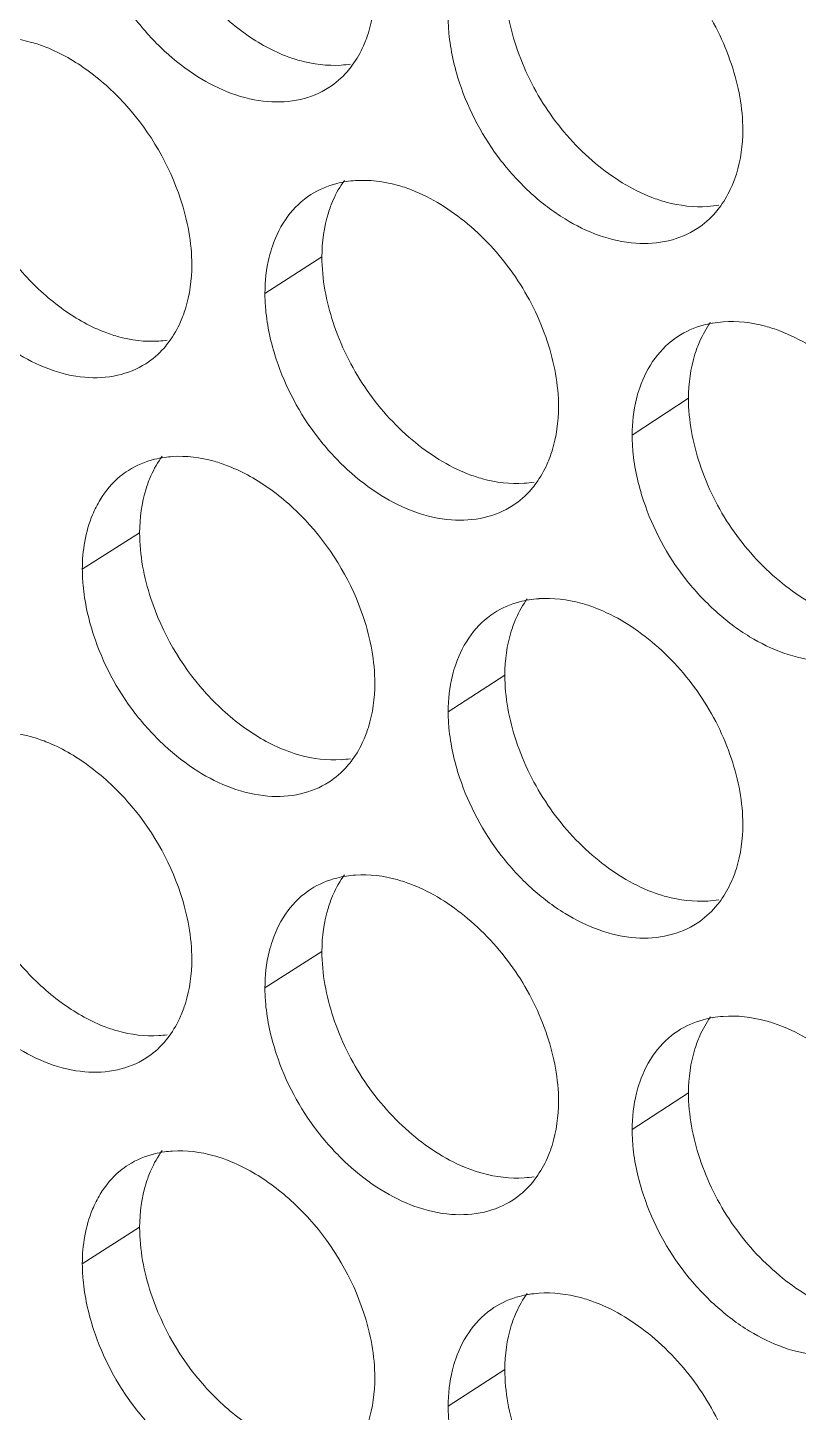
# Model space of a CAD drawing. Header units: millimetres. Extents: x 1177 to 4147, y 93 to 2194.
# Drawn here: x 2631.35 to 2640.08, y 939.57 to 955.27 of the extents above; entities that cross this region are included whole.
import ezdxf

# ---------------------------------------------------------------- set-up
doc = ezdxf.new("R2010")
doc.units = ezdxf.units.MM
doc.header["$LTSCALE"] = 0.1
doc.layers.get('0').update_dxf_attribs({"lineweight": 13})
doc.layers.add('标注', color=251, linetype='Continuous', lineweight=9)

# ---------------------------------------------------------------- blocks, each defined once
blk = doc.blocks.new('02')
at = {"layer": '标注'}
for p, q in [((4532.96, 952.232), (4532.038, 951.64)), ((4538.893, 949.941), (4537.982, 949.345)), ((4530.01, 947.763), (4529.082, 947.173)), ((4530.01, 947.763), (4529.082, 947.173)), ((4535.921, 945.458), (4535.004, 944.864)), ((4535.921, 945.458), (4535.004, 944.864)), ((4532.96, 940.982), (4532.038, 940.39)), ((4538.893, 938.691), (4537.982, 938.095)), ((4530.01, 936.513), (4529.082, 935.923)), ((4535.921, 934.208), (4535.004, 933.614))]:
    blk.add_line(p, q, dxfattribs=at)
for centre, radius, start, end in [((4533.162, 957.039), 1.705, 273.7086, 278.7138), ((4533.615, 951.753), 1.719, 93.732, 98.663), ((4539.089, 954.766), 1.722, 273.9384, 279.9366), ((4539.577, 949.449), 1.735, 93.9617, 99.8775), ((4530.215, 952.561), 1.697, 273.5926, 278.0992), ((4530.65, 947.29), 1.711, 93.6161, 98.0527), ((4530.65, 947.29), 1.711, 93.6161, 98.0527), ((4536.12, 950.274), 1.714, 273.8238, 279.3262), ((4536.59, 944.972), 1.727, 93.8472, 99.2713), ((4536.59, 944.972), 1.727, 93.8472, 99.2713), ((4533.162, 945.789), 1.705, 273.7086, 278.7138), ((4533.162, 945.789), 1.705, 273.7086, 278.7138), ((4533.615, 940.503), 1.719, 93.732, 98.663), ((4539.089, 943.516), 1.722, 273.9384, 279.9366), ((4539.089, 943.516), 1.722, 273.9384, 279.9366), ((4539.577, 938.199), 1.735, 93.9617, 99.8775), ((4530.215, 941.311), 1.697, 273.5926, 278.0992), ((4530.65, 936.04), 1.711, 93.6161, 98.0527), ((4536.12, 939.024), 1.714, 273.8238, 279.3262), ((4536.59, 933.722), 1.727, 93.8472, 99.2713)]:
    blk.add_arc(centre, radius, start, end, dxfattribs=at)
for points, knots in [([(4530.01, 959.013), (4530.01, 958.652), (4530.189, 957.714), (4530.818, 956.624), (4531.649, 955.861), (4532.126, 955.584), (4532.37, 955.489)], [0, 0, 0, 0, 0.242946, 0.633213, 0.82381, 1, 1, 1, 1]), ([(4539.773, 954.287), (4539.773, 954.647), (4539.628, 955.395), (4539.118, 956.419), (4538.355, 957.266), (4537.717, 957.67), (4537.385, 957.797)], [0, 0, 0, 0, 0.242103, 0.502254, 0.761298, 1, 1, 1, 1]), ([(4529.265, 957.358), (4529.413, 956.905), (4529.755, 956.258), (4530.393, 955.559), (4531.074, 955.024), (4531.856, 954.711), (4532.608, 954.753), (4532.934, 954.884), (4533.074, 954.974)], [0, 0, 0, 0, 0.283024, 0.423982, 0.55887, 0.796498, 0.901283, 1, 1, 1, 1]), ([(4535.921, 956.708), (4535.921, 956.348), (4536.065, 955.6), (4536.572, 954.575), (4537.331, 953.727), (4537.967, 953.323), (4538.298, 953.196)], [0, 0, 0, 0, 0.242407, 0.502714, 0.761597, 1, 1, 1, 1]), ([(4533.633, 955.651), (4533.664, 955.72), (4533.774, 956.015), (4533.817, 956.334), (4533.817, 956.574)], [0, 0, 0, 0, 0.236936, 1, 1, 1, 1]), ([(4535.004, 956.114), (4535.004, 956.028), (4535.022, 955.667), (4535.102, 955.311), (4535.188, 955.05)], [0, 0, 0, 0, 0.239546, 1, 1, 1, 1]), ([(4528.493, 955.629), (4528.417, 955.659), (4528.127, 955.757), (4527.816, 955.798), (4527.592, 955.784)], [0, 0, 0, 0, 0.265131, 1, 1, 1, 1]), ([(4530.855, 952.103), (4530.855, 952.463), (4530.675, 953.402), (4530.044, 954.491), (4529.212, 955.255), (4528.736, 955.533), (4528.493, 955.629)], [0, 0, 0, 0, 0.242804, 0.633144, 0.823843, 1, 1, 1, 1]), ([(4532.37, 955.489), (4532.445, 955.46), (4532.736, 955.362), (4533.048, 955.323), (4533.272, 955.338)], [0, 0, 0, 0, 0.264749, 1, 1, 1, 1]), ([(4533.074, 954.974), (4533.184, 955.045), (4533.317, 955.163), (4533.426, 955.3), (4533.452, 955.336)], [0, 0, 0, 0, 0.745243, 1, 1, 1, 1]), ([(4535.188, 955.05), (4535.338, 954.596), (4535.684, 953.948), (4536.329, 953.252), (4537.019, 952.72), (4537.809, 952.413), (4538.567, 952.463), (4538.895, 952.599), (4539.035, 952.691)], [0, 0, 0, 0, 0.282242, 0.422968, 0.557759, 0.795664, 0.900828, 1, 1, 1, 1]), ([(4527.071, 954.55), (4527.071, 954.19), (4527.249, 953.252), (4527.876, 952.16), (4528.704, 951.395), (4529.179, 951.117), (4529.422, 951.021)], [0, 0, 0, 0, 0.243106, 0.633556, 0.824063, 1, 1, 1, 1]), ([(4539.589, 953.364), (4539.619, 953.432), (4539.73, 953.728), (4539.773, 954.047), (4539.773, 954.287)], [0, 0, 0, 0, 0.23723, 1, 1, 1, 1]), ([(4533.356, 953.452), (4533.304, 953.444), (4533.102, 953.404), (4532.909, 953.322), (4532.78, 953.24)], [0, 0, 0, 0, 0.256287, 1, 1, 1, 1]), ([(4534.41, 953.317), (4534.334, 953.347), (4534.042, 953.444), (4533.729, 953.483), (4533.503, 953.468)], [0, 0, 0, 0, 0.264829, 1, 1, 1, 1]), ([(4532.78, 953.24), (4532.637, 953.148), (4532.377, 952.897), (4532.218, 952.577), (4532.159, 952.405)], [0, 0, 0, 0, 0.484049, 1, 1, 1, 1]), ([(4536.79, 949.802), (4536.79, 950.162), (4536.645, 950.91), (4536.137, 951.935), (4535.377, 952.783), (4534.741, 953.189), (4534.41, 953.317)], [0, 0, 0, 0, 0.242263, 0.502569, 0.761592, 1, 1, 1, 1]), ([(4533.143, 953.155), (4533.113, 953.087), (4533.003, 952.791), (4532.96, 952.472), (4532.96, 952.232)], [0, 0, 0, 0, 0.236846, 1, 1, 1, 1]), ([(4538.298, 953.196), (4538.374, 953.167), (4538.667, 953.07), (4538.981, 953.033), (4539.207, 953.048)], [0, 0, 0, 0, 0.264454, 1, 1, 1, 1]), ([(4539.035, 952.691), (4539.145, 952.763), (4539.279, 952.883), (4539.388, 953.022), (4539.415, 953.059)], [0, 0, 0, 0, 0.745335, 1, 1, 1, 1]), ([(4526.319, 952.897), (4526.467, 952.445), (4526.807, 951.798), (4527.441, 951.099), (4528.118, 950.562), (4528.895, 950.246), (4529.645, 950.284), (4529.97, 950.413), (4530.11, 950.502)], [0, 0, 0, 0, 0.283418, 0.424493, 0.559431, 0.79692, 0.901513, 1, 1, 1, 1]), ([(4532.159, 952.405), (4532.139, 952.347), (4532.066, 952.098), (4532.038, 951.837), (4532.038, 951.64)], [0, 0, 0, 0, 0.239111, 1, 1, 1, 1]), ([(4530.672, 951.181), (4530.702, 951.249), (4530.812, 951.544), (4530.855, 951.863), (4530.855, 952.103)], [0, 0, 0, 0, 0.236789, 1, 1, 1, 1]), ([(4532.96, 952.232), (4532.96, 951.872), (4533.104, 951.124), (4533.608, 950.098), (4534.364, 949.248), (4534.999, 948.842), (4535.328, 948.714)], [0, 0, 0, 0, 0.242567, 0.503029, 0.761892, 1, 1, 1, 1]), ([(4532.038, 951.64), (4532.038, 951.554), (4532.055, 951.193), (4532.135, 950.836), (4532.221, 950.576)], [0, 0, 0, 0, 0.239506, 1, 1, 1, 1]), ([(4540.371, 951.033), (4540.295, 951.062), (4540, 951.158), (4539.684, 951.196), (4539.457, 951.18)], [0, 0, 0, 0, 0.264534, 1, 1, 1, 1]), ([(4529.422, 951.021), (4529.497, 950.992), (4529.786, 950.893), (4530.097, 950.853), (4530.321, 950.868)], [0, 0, 0, 0, 0.264899, 1, 1, 1, 1]), ([(4539.279, 951.159), (4539.229, 951.15), (4539.032, 951.106), (4538.844, 951.024), (4538.719, 950.942)], [0, 0, 0, 0, 0.255872, 1, 1, 1, 1]), ([(4542.768, 947.53), (4542.768, 947.89), (4542.622, 948.637), (4542.109, 949.66), (4541.344, 950.505), (4540.704, 950.907), (4540.371, 951.033)], [0, 0, 0, 0, 0.241944, 0.50194, 0.761004, 1, 1, 1, 1]), ([(4530.11, 950.502), (4530.219, 950.571), (4530.353, 950.688), (4530.461, 950.824), (4530.488, 950.86)], [0, 0, 0, 0, 0.745196, 1, 1, 1, 1]), ([(4538.719, 950.942), (4538.578, 950.849), (4538.322, 950.6), (4538.163, 950.283), (4538.104, 950.113)], [0, 0, 0, 0, 0.48481, 1, 1, 1, 1]), ([(4539.077, 950.865), (4539.047, 950.797), (4538.936, 950.501), (4538.893, 950.182), (4538.893, 949.941)], [0, 0, 0, 0, 0.237139, 1, 1, 1, 1]), ([(4532.221, 950.576), (4532.37, 950.122), (4532.714, 949.474), (4533.356, 948.777), (4534.041, 948.243), (4534.827, 947.934), (4535.582, 947.98), (4535.909, 948.113), (4536.049, 948.204)], [0, 0, 0, 0, 0.282632, 0.423473, 0.558313, 0.796079, 0.901055, 1, 1, 1, 1]), ([(4538.104, 950.113), (4538.084, 950.054), (4538.01, 949.805), (4537.982, 949.543), (4537.982, 949.345)], [0, 0, 0, 0, 0.239305, 1, 1, 1, 1]), ([(4538.893, 949.941), (4538.893, 949.581), (4539.037, 948.834), (4539.546, 947.809), (4540.308, 946.963), (4540.946, 946.561), (4541.278, 946.435)], [0, 0, 0, 0, 0.242248, 0.5024, 0.761305, 1, 1, 1, 1]), ([(4536.606, 948.879), (4536.636, 948.947), (4536.747, 949.243), (4536.79, 949.562), (4536.79, 949.802)], [0, 0, 0, 0, 0.237083, 1, 1, 1, 1]), ([(4537.982, 949.345), (4537.982, 949.259), (4537.999, 948.898), (4538.079, 948.542), (4538.166, 948.282)], [0, 0, 0, 0, 0.239586, 1, 1, 1, 1]), ([(4530.41, 948.984), (4530.357, 948.977), (4530.153, 948.938), (4529.957, 948.857), (4529.827, 948.774)], [0, 0, 0, 0, 0.256503, 1, 1, 1, 1]), ([(4530.41, 948.984), (4530.357, 948.977), (4530.153, 948.938), (4529.957, 948.857), (4529.827, 948.774)], [0, 0, 0, 0, 0.256503, 1, 1, 1, 1]), ([(4531.446, 948.844), (4531.37, 948.874), (4531.079, 948.972), (4530.767, 949.012), (4530.542, 948.998)], [0, 0, 0, 0, 0.264979, 1, 1, 1, 1]), ([(4531.446, 948.844), (4531.37, 948.874), (4531.079, 948.972), (4530.767, 949.012), (4530.542, 948.998)], [0, 0, 0, 0, 0.264979, 1, 1, 1, 1]), ([(4529.827, 948.774), (4529.781, 948.745), (4529.602, 948.615), (4529.457, 948.441), (4529.37, 948.298)], [0, 0, 0, 0, 0.246085, 1, 1, 1, 1]), ([(4529.827, 948.774), (4529.781, 948.745), (4529.602, 948.615), (4529.457, 948.441), (4529.37, 948.298)], [0, 0, 0, 0, 0.246085, 1, 1, 1, 1]), ([(4533.817, 945.324), (4533.817, 945.684), (4533.637, 946.623), (4533.002, 947.711), (4532.168, 948.473), (4531.69, 948.749), (4531.446, 948.844)], [0, 0, 0, 0, 0.242644, 0.632801, 0.82359, 1, 1, 1, 1]), ([(4533.817, 945.324), (4533.817, 945.684), (4533.637, 946.623), (4533.002, 947.711), (4532.168, 948.473), (4531.69, 948.749), (4531.446, 948.844)], [0, 0, 0, 0, 0.242644, 0.632801, 0.82359, 1, 1, 1, 1]), ([(4530.192, 948.685), (4530.162, 948.617), (4530.052, 948.322), (4530.01, 948.003), (4530.01, 947.763)], [0, 0, 0, 0, 0.236699, 1, 1, 1, 1]), ([(4530.192, 948.685), (4530.162, 948.617), (4530.052, 948.322), (4530.01, 948.003), (4530.01, 947.763)], [0, 0, 0, 0, 0.236699, 1, 1, 1, 1]), ([(4535.328, 948.714), (4535.404, 948.685), (4535.696, 948.588), (4536.009, 948.549), (4536.234, 948.564)], [0, 0, 0, 0, 0.264601, 1, 1, 1, 1]), ([(4536.049, 948.204), (4536.159, 948.276), (4536.293, 948.394), (4536.402, 948.532), (4536.428, 948.569)], [0, 0, 0, 0, 0.74529, 1, 1, 1, 1]), ([(4529.37, 948.298), (4529.323, 948.221), (4529.148, 947.871), (4529.082, 947.472), (4529.082, 947.173)], [0, 0, 0, 0, 0.23391, 1, 1, 1, 1]), ([(4529.37, 948.298), (4529.323, 948.221), (4529.148, 947.871), (4529.082, 947.472), (4529.082, 947.173)], [0, 0, 0, 0, 0.23391, 1, 1, 1, 1]), ([(4538.166, 948.282), (4538.317, 947.827), (4538.665, 947.179), (4539.314, 946.484), (4540.007, 945.953), (4540.802, 945.65), (4541.563, 945.704), (4541.891, 945.842), (4542.032, 945.935)], [0, 0, 0, 0, 0.281854, 0.422466, 0.557209, 0.795252, 0.900604, 1, 1, 1, 1]), ([(4530.01, 947.763), (4530.01, 947.402), (4530.189, 946.464), (4530.818, 945.374), (4531.649, 944.611), (4532.126, 944.334), (4532.37, 944.239)], [0, 0, 0, 0, 0.242946, 0.633213, 0.82381, 1, 1, 1, 1]), ([(4530.01, 947.763), (4530.01, 947.402), (4530.189, 946.464), (4530.818, 945.374), (4531.649, 944.611), (4532.126, 944.334), (4532.37, 944.239)], [0, 0, 0, 0, 0.242946, 0.633213, 0.82381, 1, 1, 1, 1]), ([(4529.082, 947.173), (4529.082, 947.087), (4529.1, 946.726), (4529.179, 946.369), (4529.265, 946.108)], [0, 0, 0, 0, 0.239466, 1, 1, 1, 1]), ([(4529.082, 947.173), (4529.082, 947.087), (4529.1, 946.726), (4529.179, 946.369), (4529.265, 946.108)], [0, 0, 0, 0, 0.239466, 1, 1, 1, 1]), ([(4537.385, 946.547), (4537.309, 946.576), (4537.016, 946.673), (4536.701, 946.711), (4536.474, 946.696)], [0, 0, 0, 0, 0.264681, 1, 1, 1, 1]), ([(4537.385, 946.547), (4537.309, 946.576), (4537.016, 946.673), (4536.701, 946.711), (4536.474, 946.696)], [0, 0, 0, 0, 0.264681, 1, 1, 1, 1]), ([(4536.312, 946.677), (4536.261, 946.669), (4536.062, 946.626), (4535.871, 946.544), (4535.744, 946.462)], [0, 0, 0, 0, 0.256076, 1, 1, 1, 1]), ([(4536.312, 946.677), (4536.261, 946.669), (4536.062, 946.626), (4535.871, 946.544), (4535.744, 946.462)], [0, 0, 0, 0, 0.256076, 1, 1, 1, 1]), ([(4539.773, 943.037), (4539.773, 943.397), (4539.628, 944.145), (4539.118, 945.169), (4538.355, 946.016), (4537.717, 946.42), (4537.385, 946.547)], [0, 0, 0, 0, 0.242103, 0.502254, 0.761298, 1, 1, 1, 1]), ([(4539.773, 943.037), (4539.773, 943.397), (4539.628, 944.145), (4539.118, 945.169), (4538.355, 946.016), (4537.717, 946.42), (4537.385, 946.547)], [0, 0, 0, 0, 0.242103, 0.502254, 0.761298, 1, 1, 1, 1]), ([(4535.744, 946.462), (4535.602, 946.37), (4535.344, 946.12), (4535.185, 945.801), (4535.126, 945.631)], [0, 0, 0, 0, 0.484433, 1, 1, 1, 1]), ([(4535.744, 946.462), (4535.602, 946.37), (4535.344, 946.12), (4535.185, 945.801), (4535.126, 945.631)], [0, 0, 0, 0, 0.484433, 1, 1, 1, 1]), ([(4536.105, 946.382), (4536.074, 946.313), (4535.964, 946.018), (4535.921, 945.699), (4535.921, 945.458)], [0, 0, 0, 0, 0.236993, 1, 1, 1, 1]), ([(4536.105, 946.382), (4536.074, 946.313), (4535.964, 946.018), (4535.921, 945.699), (4535.921, 945.458)], [0, 0, 0, 0, 0.236993, 1, 1, 1, 1]), ([(4529.265, 946.108), (4529.413, 945.655), (4529.755, 945.008), (4530.393, 944.309), (4531.074, 943.774), (4531.856, 943.461), (4532.608, 943.503), (4532.934, 943.634), (4533.074, 943.724)], [0, 0, 0, 0, 0.283024, 0.423982, 0.55887, 0.796498, 0.901283, 1, 1, 1, 1]), ([(4529.265, 946.108), (4529.413, 945.655), (4529.755, 945.008), (4530.393, 944.309), (4531.074, 943.774), (4531.856, 943.461), (4532.608, 943.503), (4532.934, 943.634), (4533.074, 943.724)], [0, 0, 0, 0, 0.283024, 0.423982, 0.55887, 0.796498, 0.901283, 1, 1, 1, 1]), ([(4535.126, 945.631), (4535.106, 945.572), (4535.033, 945.323), (4535.004, 945.062), (4535.004, 944.864)], [0, 0, 0, 0, 0.239208, 1, 1, 1, 1]), ([(4535.126, 945.631), (4535.106, 945.572), (4535.033, 945.323), (4535.004, 945.062), (4535.004, 944.864)], [0, 0, 0, 0, 0.239208, 1, 1, 1, 1]), ([(4535.921, 945.458), (4535.921, 945.098), (4536.065, 944.35), (4536.572, 943.325), (4537.331, 942.477), (4537.967, 942.073), (4538.298, 941.946)], [0, 0, 0, 0, 0.242407, 0.502714, 0.761597, 1, 1, 1, 1]), ([(4535.921, 945.458), (4535.921, 945.098), (4536.065, 944.35), (4536.572, 943.325), (4537.331, 942.477), (4537.967, 942.073), (4538.298, 941.946)], [0, 0, 0, 0, 0.242407, 0.502714, 0.761597, 1, 1, 1, 1]), ([(4533.633, 944.401), (4533.664, 944.47), (4533.774, 944.765), (4533.817, 945.084), (4533.817, 945.324)], [0, 0, 0, 0, 0.236936, 1, 1, 1, 1]), ([(4533.633, 944.401), (4533.664, 944.47), (4533.774, 944.765), (4533.817, 945.084), (4533.817, 945.324)], [0, 0, 0, 0, 0.236936, 1, 1, 1, 1]), ([(4535.004, 944.864), (4535.004, 944.778), (4535.022, 944.417), (4535.102, 944.061), (4535.188, 943.8)], [0, 0, 0, 0, 0.239546, 1, 1, 1, 1]), ([(4535.004, 944.864), (4535.004, 944.778), (4535.022, 944.417), (4535.102, 944.061), (4535.188, 943.8)], [0, 0, 0, 0, 0.239546, 1, 1, 1, 1]), ([(4528.493, 944.379), (4528.417, 944.409), (4528.127, 944.507), (4527.816, 944.548), (4527.592, 944.534)], [0, 0, 0, 0, 0.265131, 1, 1, 1, 1]), ([(4530.855, 940.853), (4530.855, 941.213), (4530.675, 942.152), (4530.044, 943.241), (4529.212, 944.005), (4528.736, 944.283), (4528.493, 944.379)], [0, 0, 0, 0, 0.242804, 0.633144, 0.823843, 1, 1, 1, 1]), ([(4532.37, 944.239), (4532.445, 944.21), (4532.736, 944.112), (4533.048, 944.073), (4533.272, 944.088)], [0, 0, 0, 0, 0.264749, 1, 1, 1, 1]), ([(4532.37, 944.239), (4532.445, 944.21), (4532.736, 944.112), (4533.048, 944.073), (4533.272, 944.088)], [0, 0, 0, 0, 0.264749, 1, 1, 1, 1]), ([(4533.074, 943.724), (4533.184, 943.795), (4533.317, 943.913), (4533.426, 944.05), (4533.452, 944.086)], [0, 0, 0, 0, 0.745243, 1, 1, 1, 1]), ([(4533.074, 943.724), (4533.184, 943.795), (4533.317, 943.913), (4533.426, 944.05), (4533.452, 944.086)], [0, 0, 0, 0, 0.745243, 1, 1, 1, 1]), ([(4535.188, 943.8), (4535.338, 943.346), (4535.684, 942.698), (4536.329, 942.002), (4537.019, 941.47), (4537.809, 941.163), (4538.567, 941.213), (4538.895, 941.349), (4539.035, 941.441)], [0, 0, 0, 0, 0.282242, 0.422968, 0.557759, 0.795664, 0.900828, 1, 1, 1, 1]), ([(4535.188, 943.8), (4535.338, 943.346), (4535.684, 942.698), (4536.329, 942.002), (4537.019, 941.47), (4537.809, 941.163), (4538.567, 941.213), (4538.895, 941.349), (4539.035, 941.441)], [0, 0, 0, 0, 0.282242, 0.422968, 0.557759, 0.795664, 0.900828, 1, 1, 1, 1]), ([(4527.071, 943.3), (4527.071, 942.94), (4527.249, 942.002), (4527.876, 940.91), (4528.704, 940.145), (4529.179, 939.867), (4529.422, 939.771)], [0, 0, 0, 0, 0.243106, 0.633556, 0.824063, 1, 1, 1, 1]), ([(4539.589, 942.114), (4539.619, 942.182), (4539.73, 942.478), (4539.773, 942.797), (4539.773, 943.037)], [0, 0, 0, 0, 0.23723, 1, 1, 1, 1]), ([(4539.589, 942.114), (4539.619, 942.182), (4539.73, 942.478), (4539.773, 942.797), (4539.773, 943.037)], [0, 0, 0, 0, 0.23723, 1, 1, 1, 1]), ([(4534.41, 942.067), (4534.334, 942.097), (4534.042, 942.194), (4533.729, 942.233), (4533.503, 942.218)], [0, 0, 0, 0, 0.264829, 1, 1, 1, 1]), ([(4533.356, 942.202), (4533.304, 942.194), (4533.102, 942.154), (4532.909, 942.072), (4532.78, 941.99)], [0, 0, 0, 0, 0.256287, 1, 1, 1, 1]), ([(4536.79, 938.552), (4536.79, 938.912), (4536.645, 939.66), (4536.137, 940.685), (4535.377, 941.533), (4534.741, 941.939), (4534.41, 942.067)], [0, 0, 0, 0, 0.242263, 0.502569, 0.761592, 1, 1, 1, 1]), ([(4532.78, 941.99), (4532.637, 941.898), (4532.377, 941.647), (4532.218, 941.327), (4532.159, 941.155)], [0, 0, 0, 0, 0.484049, 1, 1, 1, 1]), ([(4533.143, 941.905), (4533.113, 941.837), (4533.003, 941.541), (4532.96, 941.222), (4532.96, 940.982)], [0, 0, 0, 0, 0.236846, 1, 1, 1, 1]), ([(4538.298, 941.946), (4538.374, 941.917), (4538.667, 941.82), (4538.981, 941.783), (4539.207, 941.798)], [0, 0, 0, 0, 0.264454, 1, 1, 1, 1]), ([(4538.298, 941.946), (4538.374, 941.917), (4538.667, 941.82), (4538.981, 941.783), (4539.207, 941.798)], [0, 0, 0, 0, 0.264454, 1, 1, 1, 1]), ([(4539.035, 941.441), (4539.145, 941.513), (4539.279, 941.633), (4539.388, 941.772), (4539.415, 941.809)], [0, 0, 0, 0, 0.745335, 1, 1, 1, 1]), ([(4539.035, 941.441), (4539.145, 941.513), (4539.279, 941.633), (4539.388, 941.772), (4539.415, 941.809)], [0, 0, 0, 0, 0.745335, 1, 1, 1, 1]), ([(4526.319, 941.647), (4526.467, 941.195), (4526.807, 940.548), (4527.441, 939.849), (4528.118, 939.312), (4528.895, 938.996), (4529.645, 939.034), (4529.97, 939.163), (4530.11, 939.252)], [0, 0, 0, 0, 0.283418, 0.424493, 0.559431, 0.79692, 0.901513, 1, 1, 1, 1]), ([(4532.159, 941.155), (4532.139, 941.097), (4532.066, 940.848), (4532.038, 940.587), (4532.038, 940.39)], [0, 0, 0, 0, 0.239111, 1, 1, 1, 1]), ([(4532.96, 940.982), (4532.96, 940.622), (4533.104, 939.874), (4533.608, 938.848), (4534.364, 937.998), (4534.999, 937.592), (4535.328, 937.464)], [0, 0, 0, 0, 0.242567, 0.503029, 0.761892, 1, 1, 1, 1]), ([(4530.672, 939.931), (4530.702, 939.999), (4530.812, 940.294), (4530.855, 940.613), (4530.855, 940.853)], [0, 0, 0, 0, 0.236789, 1, 1, 1, 1]), ([(4532.038, 940.39), (4532.038, 940.304), (4532.055, 939.943), (4532.135, 939.586), (4532.221, 939.326)], [0, 0, 0, 0, 0.239506, 1, 1, 1, 1]), ([(4529.422, 939.771), (4529.497, 939.742), (4529.786, 939.643), (4530.097, 939.603), (4530.321, 939.618)], [0, 0, 0, 0, 0.264899, 1, 1, 1, 1]), ([(4539.279, 939.909), (4539.229, 939.9), (4539.032, 939.856), (4538.844, 939.774), (4538.719, 939.692)], [0, 0, 0, 0, 0.255872, 1, 1, 1, 1]), ([(4540.371, 939.783), (4540.295, 939.812), (4540, 939.908), (4539.684, 939.946), (4539.457, 939.93)], [0, 0, 0, 0, 0.264534, 1, 1, 1, 1]), ([(4542.768, 936.28), (4542.768, 936.64), (4542.622, 937.387), (4542.109, 938.41), (4541.344, 939.255), (4540.704, 939.657), (4540.371, 939.783)], [0, 0, 0, 0, 0.241944, 0.50194, 0.761004, 1, 1, 1, 1]), ([(4530.11, 939.252), (4530.219, 939.321), (4530.353, 939.438), (4530.461, 939.574), (4530.488, 939.61)], [0, 0, 0, 0, 0.745196, 1, 1, 1, 1]), ([(4538.719, 939.692), (4538.578, 939.599), (4538.322, 939.35), (4538.163, 939.033), (4538.104, 938.863)], [0, 0, 0, 0, 0.48481, 1, 1, 1, 1]), ([(4539.077, 939.615), (4539.047, 939.547), (4538.936, 939.251), (4538.893, 938.932), (4538.893, 938.691)], [0, 0, 0, 0, 0.237139, 1, 1, 1, 1]), ([(4532.221, 939.326), (4532.37, 938.872), (4532.714, 938.224), (4533.356, 937.527), (4534.041, 936.993), (4534.827, 936.684), (4535.582, 936.73), (4535.909, 936.863), (4536.049, 936.954)], [0, 0, 0, 0, 0.282632, 0.423473, 0.558313, 0.796079, 0.901055, 1, 1, 1, 1]), ([(4538.104, 938.863), (4538.084, 938.804), (4538.01, 938.555), (4537.982, 938.293), (4537.982, 938.095)], [0, 0, 0, 0, 0.239305, 1, 1, 1, 1]), ([(4538.893, 938.691), (4538.893, 938.331), (4539.037, 937.584), (4539.546, 936.559), (4540.308, 935.713), (4540.946, 935.311), (4541.278, 935.185)], [0, 0, 0, 0, 0.242248, 0.5024, 0.761305, 1, 1, 1, 1]), ([(4536.606, 937.629), (4536.636, 937.697), (4536.747, 937.993), (4536.79, 938.312), (4536.79, 938.552)], [0, 0, 0, 0, 0.237083, 1, 1, 1, 1]), ([(4537.982, 938.095), (4537.982, 938.009), (4537.999, 937.648), (4538.079, 937.292), (4538.166, 937.032)], [0, 0, 0, 0, 0.239586, 1, 1, 1, 1]), ([(4531.446, 937.594), (4531.37, 937.624), (4531.079, 937.722), (4530.767, 937.762), (4530.542, 937.748)], [0, 0, 0, 0, 0.264979, 1, 1, 1, 1]), ([(4529.827, 937.524), (4529.781, 937.495), (4529.602, 937.365), (4529.457, 937.191), (4529.37, 937.048)], [0, 0, 0, 0, 0.246085, 1, 1, 1, 1]), ([(4530.41, 937.734), (4530.357, 937.727), (4530.153, 937.688), (4529.957, 937.607), (4529.827, 937.524)], [0, 0, 0, 0, 0.256503, 1, 1, 1, 1]), ([(4533.817, 934.074), (4533.817, 934.434), (4533.637, 935.373), (4533.002, 936.461), (4532.168, 937.223), (4531.69, 937.499), (4531.446, 937.594)], [0, 0, 0, 0, 0.242644, 0.632801, 0.82359, 1, 1, 1, 1]), ([(4530.192, 937.435), (4530.162, 937.367), (4530.052, 937.072), (4530.01, 936.753), (4530.01, 936.513)], [0, 0, 0, 0, 0.236699, 1, 1, 1, 1]), ([(4535.328, 937.464), (4535.404, 937.435), (4535.696, 937.338), (4536.009, 937.299), (4536.234, 937.314)], [0, 0, 0, 0, 0.264601, 1, 1, 1, 1]), ([(4536.049, 936.954), (4536.159, 937.026), (4536.293, 937.144), (4536.402, 937.282), (4536.428, 937.319)], [0, 0, 0, 0, 0.74529, 1, 1, 1, 1]), ([(4529.37, 937.048), (4529.323, 936.971), (4529.148, 936.621), (4529.082, 936.222), (4529.082, 935.923)], [0, 0, 0, 0, 0.23391, 1, 1, 1, 1]), ([(4538.166, 937.032), (4538.317, 936.577), (4538.665, 935.929), (4539.314, 935.234), (4540.007, 934.703), (4540.802, 934.4), (4541.563, 934.454), (4541.891, 934.592), (4542.032, 934.685)], [0, 0, 0, 0, 0.281854, 0.422466, 0.557209, 0.795252, 0.900604, 1, 1, 1, 1]), ([(4530.01, 936.513), (4530.01, 936.152), (4530.189, 935.214), (4530.818, 934.124), (4531.649, 933.361), (4532.126, 933.084), (4532.37, 932.989)], [0, 0, 0, 0, 0.242946, 0.633213, 0.82381, 1, 1, 1, 1]), ([(4529.082, 935.923), (4529.082, 935.837), (4529.1, 935.476), (4529.179, 935.119), (4529.265, 934.858)], [0, 0, 0, 0, 0.239466, 1, 1, 1, 1]), ([(4536.312, 935.427), (4536.261, 935.419), (4536.062, 935.376), (4535.871, 935.294), (4535.744, 935.212)], [0, 0, 0, 0, 0.256076, 1, 1, 1, 1]), ([(4537.385, 935.297), (4537.309, 935.326), (4537.016, 935.423), (4536.701, 935.461), (4536.474, 935.446)], [0, 0, 0, 0, 0.264681, 1, 1, 1, 1]), ([(4539.773, 931.787), (4539.773, 932.147), (4539.628, 932.895), (4539.118, 933.919), (4538.355, 934.766), (4537.717, 935.17), (4537.385, 935.297)], [0, 0, 0, 0, 0.242103, 0.502254, 0.761298, 1, 1, 1, 1]), ([(4535.744, 935.212), (4535.602, 935.12), (4535.344, 934.87), (4535.185, 934.551), (4535.126, 934.381)], [0, 0, 0, 0, 0.484433, 1, 1, 1, 1]), ([(4536.105, 935.132), (4536.074, 935.063), (4535.964, 934.768), (4535.921, 934.449), (4535.921, 934.208)], [0, 0, 0, 0, 0.236993, 1, 1, 1, 1]), ([(4529.265, 934.858), (4529.413, 934.405), (4529.755, 933.758), (4530.393, 933.059), (4531.074, 932.524), (4531.856, 932.211), (4532.608, 932.253), (4532.934, 932.384), (4533.074, 932.474)], [0, 0, 0, 0, 0.283024, 0.423982, 0.55887, 0.796498, 0.901283, 1, 1, 1, 1]), ([(4535.126, 934.381), (4535.106, 934.322), (4535.033, 934.073), (4535.004, 933.812), (4535.004, 933.614)], [0, 0, 0, 0, 0.239208, 1, 1, 1, 1]), ([(4535.921, 934.208), (4535.921, 933.848), (4536.065, 933.1), (4536.572, 932.075), (4537.331, 931.227), (4537.967, 930.823), (4538.298, 930.696)], [0, 0, 0, 0, 0.242407, 0.502714, 0.761597, 1, 1, 1, 1]), ([(4533.633, 933.151), (4533.664, 933.22), (4533.774, 933.515), (4533.817, 933.834), (4533.817, 934.074)], [0, 0, 0, 0, 0.236936, 1, 1, 1, 1]), ([(4535.004, 933.614), (4535.004, 933.528), (4535.022, 933.167), (4535.102, 932.811), (4535.188, 932.55)], [0, 0, 0, 0, 0.239546, 1, 1, 1, 1])]:
    blk.add_open_spline(points, degree=3, knots=knots, dxfattribs=at)
for points in [[(4533.452, 955.336), (4533.524, 955.434), (4533.584, 955.54), (4533.633, 955.651)], [(4533.324, 953.47), (4533.252, 953.372), (4533.192, 953.266), (4533.143, 953.155)], [(4539.415, 953.059), (4539.483, 953.154), (4539.541, 953.257), (4539.589, 953.364)], [(4530.488, 950.86), (4530.561, 950.959), (4530.622, 951.068), (4530.672, 951.181)], [(4539.25, 951.17), (4539.182, 951.075), (4539.124, 950.972), (4539.077, 950.865)], [(4530.376, 949.006), (4530.303, 948.906), (4530.242, 948.798), (4530.192, 948.685)], [(4530.376, 949.006), (4530.303, 948.906), (4530.242, 948.798), (4530.192, 948.685)], [(4536.428, 948.569), (4536.498, 948.665), (4536.557, 948.77), (4536.606, 948.879)], [(4536.282, 946.692), (4536.212, 946.595), (4536.153, 946.49), (4536.105, 946.382)], [(4536.282, 946.692), (4536.212, 946.595), (4536.153, 946.49), (4536.105, 946.382)], [(4533.452, 944.086), (4533.524, 944.184), (4533.584, 944.29), (4533.633, 944.401)], [(4533.452, 944.086), (4533.524, 944.184), (4533.584, 944.29), (4533.633, 944.401)], [(4533.324, 942.22), (4533.252, 942.122), (4533.192, 942.016), (4533.143, 941.905)], [(4539.415, 941.809), (4539.483, 941.904), (4539.541, 942.007), (4539.589, 942.114)], [(4539.415, 941.809), (4539.483, 941.904), (4539.541, 942.007), (4539.589, 942.114)], [(4530.488, 939.61), (4530.561, 939.709), (4530.622, 939.818), (4530.672, 939.931)], [(4539.25, 939.92), (4539.182, 939.825), (4539.124, 939.722), (4539.077, 939.615)], [(4530.376, 937.756), (4530.303, 937.656), (4530.242, 937.548), (4530.192, 937.435)], [(4536.428, 937.319), (4536.498, 937.415), (4536.557, 937.52), (4536.606, 937.629)], [(4536.282, 935.442), (4536.212, 935.345), (4536.153, 935.24), (4536.105, 935.132)]]:
    blk.add_open_spline(points, degree=3, dxfattribs=at)

msp = doc.modelspace()

# ---------------------------------------------------------------- block references
at = {"xscale": 0.7, "yscale": 0.7, "zscale": 0.7}
msp.add_blockref('02', (-538.391, 286.112), dxfattribs=at)

doc.saveas('drawing.dxf')
